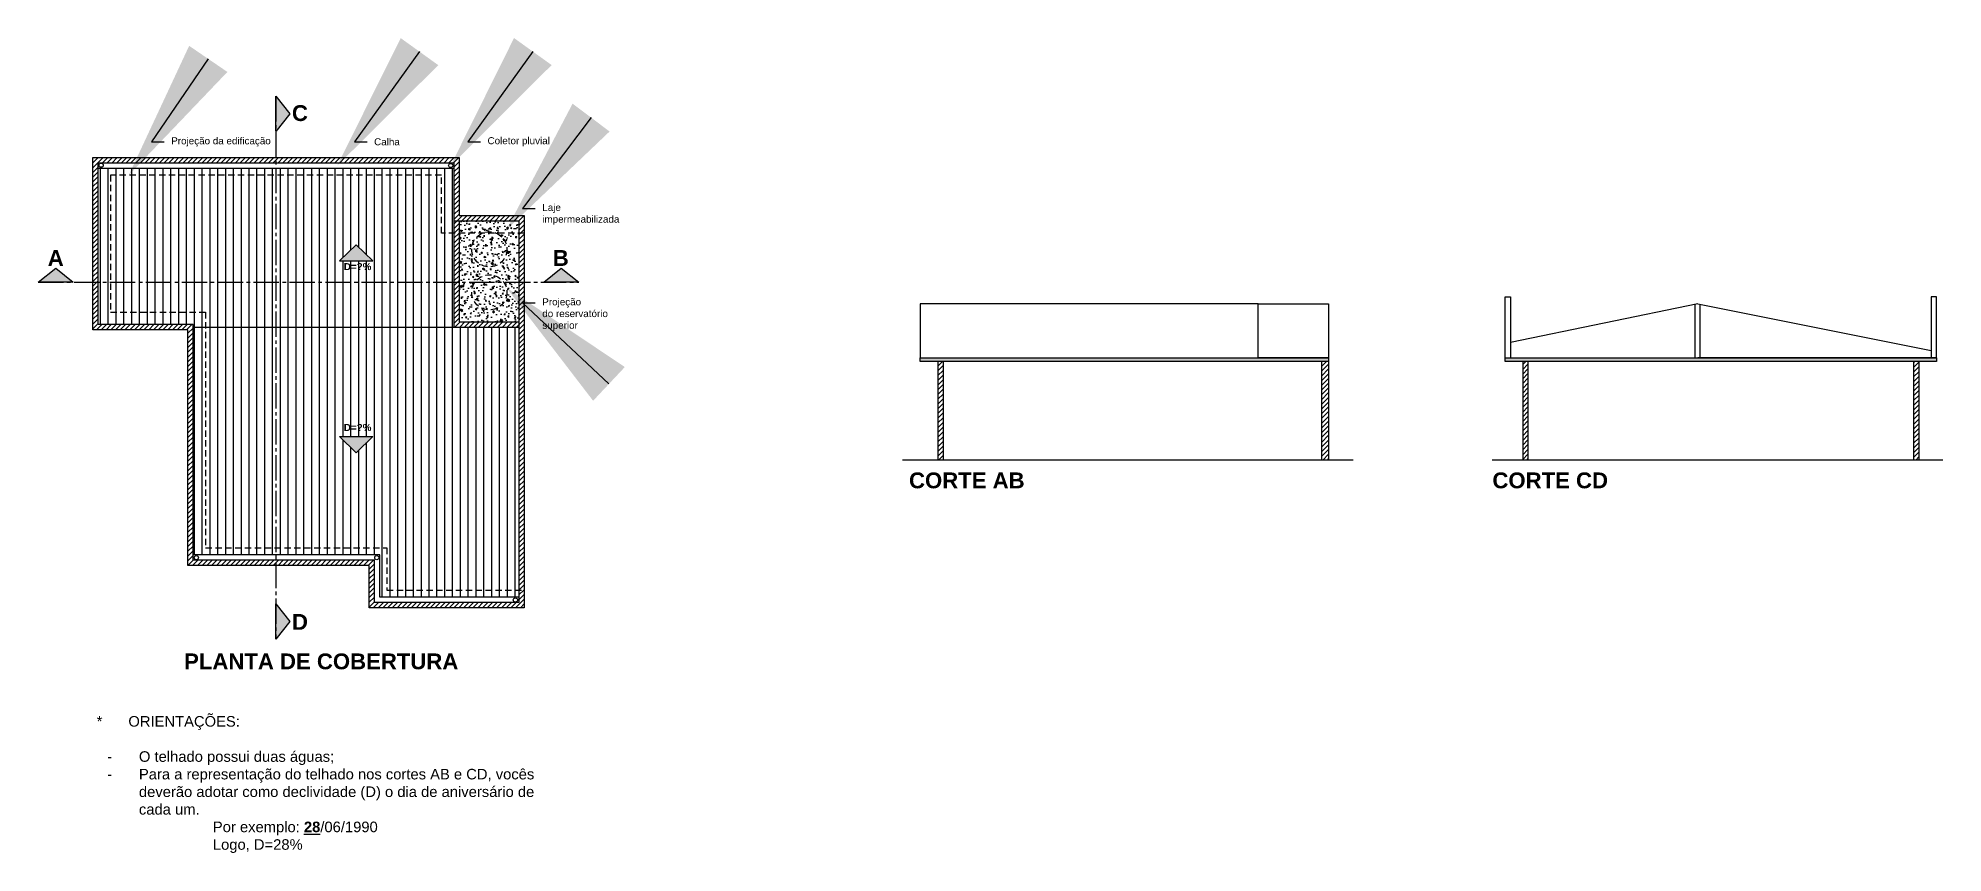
# Model space of a CAD drawing. Extents: x 27.3 to 81.4, y -9.4 to 13.7.
import ezdxf
from ezdxf import colors
from ezdxf.entities.mleader import LeaderData, LeaderLine
from ezdxf.math import Vec2, Vec3

# ---------------------------------------------------------------- set-up
doc = ezdxf.new("R2010")
doc.units = 0
doc.linetypes.add('ACAD_ISO02W100', pattern=[15, 12, -3])
doc.linetypes.add('ACAD_ISO04W100', pattern=[30, 24, -3, 0, -3])
for name, color, linetype in [('1 - Linha Fina', 50, 'CONTINUOUS'), ('2 - Linha média', 6, 'CONTINUOUS'), ('3 - Linha grossa', 7, 'CONTINUOUS'), ('Corte', 4, 'CONTINUOUS'), ('Cotas', 1, 'CONTINUOUS'), ('Hachura pisos', 251, 'CONTINUOUS')]:
    doc.layers.add(name, color=color, linetype=linetype)
doc.styles.add('PADRÃO', font='arial.ttf', dxfattribs={"height": 0.2})

msp = doc.modelspace()

# ---------------------------------------------------------------- hatches: boundary and pattern name
at = {"layer": 'Corte', "ltscale": 0.015}
h = msp.add_hatch(color=256, dxfattribs=at)
h.dxf.hatch_style = 1
h.paths.add_polyline_path([(34.492, 11.571), (34.092, 12.071), (34.092, 11.071)])
h = msp.add_hatch(color=256, dxfattribs=at)
h.dxf.hatch_style = 1
h.paths.add_polyline_path([(27.844, 7.184), (27.344, 6.784), (28.344, 6.784)])
h = msp.add_hatch(color=256, dxfattribs=at)
h.dxf.hatch_style = 1
h.paths.add_polyline_path([(42.202, 7.184), (41.702, 6.784), (42.702, 6.784)])
h = msp.add_hatch(color=256, dxfattribs=at)
h.dxf.hatch_style = 1
h.paths.add_polyline_path([(34.492, -2.86), (34.092, -2.36), (34.092, -3.36)])
at = {"layer": 'Cotas', "ltscale": 0.015}
h = msp.add_hatch(color=256, dxfattribs=at)
h.dxf.hatch_style = 1
h.paths.add_polyline_path([(36.847, 7.389), (35.901, 7.389), (36.374, 7.849)])
h = msp.add_hatch(color=256, dxfattribs=at)
h.dxf.hatch_style = 1
h.paths.add_polyline_path([(36.847, 2.394), (35.901, 2.394), (36.374, 1.935)])
at = {"layer": 'Hachura pisos', "ltscale": 0.015}
h = msp.add_hatch(dxfattribs=at)
h.set_pattern_fill('LINE', color=256, scale=0.03, angle=45)
h.paths.add_polyline_path([(36.899, -1.12), (34.092, -1.12), (34.092, -1.27), (36.749, -1.27), (36.749, -2.47), (41.149, -2.47), (41.149, -1.97), (40.999, -1.97), (40.999, -2.32), (36.899, -2.32)])
h.paths.add_polyline_path([(34.092, -1.12), (31.749, -1.12), (31.749, 5.58), (29.049, 5.58), (29.049, 10.18), (34.092, 10.18), (34.092, 10.33), (28.899, 10.33), (28.899, 5.43), (31.599, 5.43), (31.599, -1.27), (34.092, -1.27)])
h.paths.add_polyline_path([(39.299, 10.33), (34.092, 10.33), (34.092, 10.18), (39.149, 10.18), (39.149, 8.53), (40.999, 8.53), (40.999, 8.18), (41.149, 8.18), (41.149, 8.68), (39.299, 8.68)])
h.paths.add_polyline_path([(39.299, 8.53), (39.149, 8.53), (39.149, 8.18), (39.299, 8.18)])
h.paths.add_polyline_path([(39.299, 8.18), (39.149, 8.18), (39.149, 6.784), (39.299, 6.784)])
h.paths.add_polyline_path([(39.299, 6.784), (39.149, 6.784), (39.149, 5.505), (40.999, 5.505), (40.999, 5.655), (39.299, 5.655)])
h.paths.add_polyline_path([(41.149, 6.784), (40.999, 6.784), (40.999, -1.97), (41.149, -1.97)])
h.paths.add_polyline_path([(41.149, 8.18), (40.999, 8.18), (40.999, 6.784), (41.149, 6.784)])
h = msp.add_hatch(dxfattribs=at)
h.set_pattern_fill('LINE', color=256, scale=0.07, angle=90)
h.paths.add_polyline_path([(40.999, 5.505), (39.149, 5.505), (34.092, 5.505), (34.092, -0.77), (37.249, -0.77), (37.249, -1.97), (40.999, -1.97)])
h.paths.add_polyline_path([(36.847, 2.394), (36.374, 1.935), (35.901, 2.394)], flags=16)
h.paths.add_polyline_path([(34.092, 5.505), (32.099, 5.505), (32.099, -0.77), (34.092, -0.77)], flags=17)
h.paths.add_polyline_path([(32.099, 5.505), (31.749, 5.505), (31.749, -0.97), (34.092, -0.97), (34.092, -0.77), (32.099, -0.77)])
h.paths.add_polyline_path([(37.249, -0.77), (34.092, -0.77), (34.092, -0.97), (37.049, -0.97), (37.049, -2.17), (40.999, -2.17), (40.999, -1.97), (37.249, -1.97)])
h.paths.add_polyline_path([(39.149, 6.784), (34.092, 6.784), (34.092, 5.505), (39.149, 5.505)])
h.paths.add_polyline_path([(39.149, 8.18), (38.799, 8.18), (38.799, 9.83), (34.092, 9.83), (34.092, 6.784), (39.149, 6.784)])
h.paths.add_polyline_path([(36.847, 7.389), (35.901, 7.389), (36.374, 7.849)], flags=16)
h.paths.add_polyline_path([(39.149, 10.03), (34.092, 10.03), (34.092, 9.83), (38.799, 9.83), (38.799, 8.18), (39.149, 8.18), (39.149, 8.53)])
h.paths.add_polyline_path([(34.092, 9.83), (29.399, 9.83), (29.399, 6.784), (34.092, 6.784)])
h.paths.add_polyline_path([(34.092, 6.784), (29.399, 6.784), (29.399, 5.93), (32.099, 5.93), (32.099, 5.505), (34.092, 5.505)])
h.paths.add_polyline_path([(29.399, 6.784), (29.049, 6.784), (29.049, 5.58), (31.749, 5.58), (31.749, 5.505), (32.099, 5.505), (32.099, 5.93), (29.399, 5.93)])
h.paths.add_polyline_path([(29.399, 9.83), (34.092, 9.83), (34.092, 10.03), (29.049, 10.03), (29.049, 6.784), (29.399, 6.784)])
h.paths.add_polyline_path([(35.955, 2.442), (36.839, 2.442), (36.839, 2.855), (35.955, 2.855)], flags=24)
h.paths.add_polyline_path([(35.955, 7.016), (36.839, 7.016), (36.839, 7.428), (35.955, 7.428)], flags=24)
h = msp.add_hatch(dxfattribs=at)
h.set_pattern_fill('AR-CONC', color=256, scale=0.002, angle=45)
h.paths.add_polyline_path([(40.999, 8.53), (39.299, 8.53), (39.299, 5.655), (40.999, 5.655)])
h = msp.add_hatch(dxfattribs=at)
h.set_pattern_fill('AR-CONC', color=256, scale=0.001)
h.paths.add_polyline_path([(63.992, 4.63), (52.392, 4.63), (52.392, 4.53), (63.992, 4.53)])
h = msp.add_hatch(dxfattribs=at)
h.set_pattern_fill('LINE', color=256, scale=0.03, angle=45)
h.paths.add_polyline_path([(53.042, 4.53), (52.892, 4.53), (52.892, 1.73), (53.042, 1.73)])
h.paths.add_polyline_path([(63.992, 4.53), (63.792, 4.53), (63.792, 1.73), (63.992, 1.73)])
h = msp.add_hatch(dxfattribs=at)
h.set_pattern_fill('AR-CONC', color=256, scale=0.001)
h.paths.add_polyline_path([(81.253, 4.63), (69.003, 4.63), (69.003, 4.53), (81.253, 4.53)])
h = msp.add_hatch(dxfattribs=at)
h.set_pattern_fill('LINE', color=256, scale=0.03, angle=45)
h.paths.add_polyline_path([(69.653, 4.53), (69.503, 4.53), (69.503, 1.73), (69.653, 1.73)])
h.paths.add_polyline_path([(80.753, 4.53), (80.603, 4.53), (80.603, 1.73), (80.753, 1.73)])

# ---------------------------------------------------------------- linework, layer by layer
at = {"layer": '1 - Linha Fina', "ltscale": 0.015}
for p, q in [((29.049, 10.03), (39.149, 10.03)), ((61.992, 6.166), (63.992, 6.166)), ((63.992, 6.166), (63.992, 4.63)), ((69.003, 4.63), (69.003, 6.366)), ((69.003, 6.366), (69.153, 6.366)), ((69.153, 6.366), (69.153, 4.63)), ((81.253, 6.366), (81.103, 6.366)), ((81.103, 6.366), (81.103, 4.63)), ((81.253, 4.63), (81.253, 6.366)), ((63.992, 4.63), (61.992, 4.63)), ((37.049, -0.97), (31.749, -0.97)), ((37.049, -2.17), (37.049, -0.97)), ((40.999, -2.17), (37.049, -2.17))]:
    msp.add_line(p, q, dxfattribs=at)
for centre in [(29.134, 10.11), (39.063, 10.102), (31.838, -1.046), (36.962, -1.046), (40.898, -2.248)]:
    msp.add_circle(centre, 0.06, dxfattribs=at)
at = {"layer": '2 - Linha média', "ltscale": 0.015}
for p, q in [((61.992, 6.166), (52.392, 6.166)), ((52.392, 6.166), (52.392, 4.63)), ((61.992, 4.63), (61.992, 6.166)), ((74.473, 6.166), (69.153, 5.072)), ((74.398, 4.63), (74.398, 6.15)), ((74.473, 6.166), (81.103, 4.84)), ((74.548, 4.63), (74.548, 6.151)), ((69.003, 4.63), (69.003, 5.072)), ((69.003, 4.63), (74.473, 4.63)), ((81.253, 4.63), (74.473, 4.63)), ((81.253, 4.63), (74.473, 4.63)), ((81.253, 4.63), (81.253, 4.81))]:
    msp.add_line(p, q, dxfattribs=at)
at = {"layer": '3 - Linha grossa', "ltscale": 0.015}
for points in [[(41.149, -2.47), (36.749, -2.47), (36.749, -1.27), (31.599, -1.27), (31.599, 5.43), (28.899, 5.43), (28.899, 10.33), (39.299, 10.33), (39.299, 8.68), (41.149, 8.68)], [(40.999, -2.32), (36.899, -2.32), (36.899, -1.12), (31.749, -1.12), (31.749, 5.58), (29.049, 5.58), (29.049, 10.18), (39.149, 10.18), (39.149, 8.53), (40.999, 8.53)], [(63.992, 4.53), (52.392, 4.53), (52.392, 4.63), (63.992, 4.63)], [(81.253, 4.53), (69.003, 4.53), (69.003, 4.63), (81.253, 4.63)]]:
    msp.add_lwpolyline(points, close=True, dxfattribs=at)
for points in [[(39.149, 8.53), (39.149, 5.505), (40.999, 5.505)], [(39.299, 8.53), (39.299, 5.655), (40.999, 5.655)], [(52.892, 4.53), (52.892, 4.53), (52.892, 1.73)], [(53.042, 4.53), (53.042, 4.53), (53.042, 1.73)], [(63.792, 4.53), (63.792, 4.53), (63.792, 1.73)], [(63.992, 4.53), (63.992, 4.53), (63.992, 1.73)], [(69.503, 4.53), (69.503, 4.53), (69.503, 1.73)], [(69.653, 4.53), (69.653, 4.53), (69.653, 1.73)], [(80.603, 4.53), (80.603, 4.53), (80.603, 1.73)], [(80.753, 4.53), (80.753, 4.53), (80.753, 1.73)], [(64.694, 1.73), (64.694, 1.73), (51.893, 1.73)], [(81.437, 1.73), (81.437, 1.73), (68.636, 1.73)]]:
    msp.add_lwpolyline(points, dxfattribs=at)
at = {"layer": 'Corte', "linetype": 'ACAD_ISO04W100', "ltscale": 0.03}
for points in [[(34.092, 12.071), (34.092, -3.36)], [(27.344, 6.784), (42.702, 6.784)]]:
    msp.add_lwpolyline(points, dxfattribs=at)
at = {"layer": 'Corte', "ltscale": 0.015}
for points in [[(34.492, 11.571), (34.092, 11.071), (34.092, 12.071)], [(27.844, 7.184), (28.344, 6.784), (27.344, 6.784)], [(42.202, 7.184), (42.702, 6.784), (41.702, 6.784)], [(34.492, -2.86), (34.092, -3.36), (34.092, -2.36)]]:
    msp.add_lwpolyline(points, close=True, dxfattribs=at)
at = {"layer": 'Cotas', "linetype": 'ACAD_ISO02W100', "ltscale": 0.015}
msp.add_lwpolyline([(41.149, 8.18), (38.799, 8.18), (38.799, 9.83), (29.399, 9.83), (29.399, 5.93), (32.099, 5.93), (32.099, -0.77), (37.249, -0.77), (37.249, -1.97), (41.149, -1.97)], dxfattribs=at)
at = {"layer": 'Cotas', "ltscale": 0.015}
for points in [[(36.847, 7.389), (36.374, 7.849), (35.901, 7.389)], [(36.847, 2.394), (36.374, 1.935), (35.901, 2.394)]]:
    msp.add_lwpolyline(points, close=True, dxfattribs=at)
msp.add_lwpolyline([(31.749, 5.505), (39.149, 5.505)], dxfattribs=at)
at = {"layer": 'Cotas', "linetype": 'ACAD_ISO02W100', "ltscale": 0.015}
for centre in [(40.159, 7.721), (40.159, 6.496)]:
    msp.add_circle(centre, 0.5, dxfattribs=at)

# ---------------------------------------------------------------- texts
at = {"layer": 'Cotas', "ltscale": 0.015, "attachment_point": 1, "style": 'PADRÃO'}
for s, width, insert, char_height in [('{\\fArial|b1|i0|c0|p34;C}', 1.84661, (34.553, 11.817), 0.45), ('{\\fArial|b1|i0|c0|p34;A}', 1.84661, (27.617, 7.698), 0.45), ('{\\fArial|b1|i0|c0|p34; B}', 1.84661, (41.785, 7.698), 0.45), ('{\\fArial|b1|i0|c0|p34;D=?%}', 1.84661, (36.026, 7.328), 0.2), ('{\\fArial|b1|i0|c0|p34;D=?%}', 1.84661, (36.026, 2.755), 0.2), ('{\\fArial|b1|i0|c0|p34; CORTE AB}', 4.25803, (51.902, 1.376), 0.45), ('{\\fArial|b1|i0|c0|p34;CORTE CD}', 3.28532, (68.644, 1.376), 0.45), ('{\\fArial|b1|i0|c0|p34;D}', 1.84661, (34.553, -2.647), 0.45), ('{\\fArial|b1|i0|c0|p34;PLANTA DE COBERTURA}', 8.56145, (31.49, -3.769), 0.45), ('\\pi-0.9,l1.2,t1.2;*^IORIENTAÇÕES:\\P\\P\\pl1.5,t1.5;-^IO telhado possui duas águas;\\P-^IPara a representação do telhado nos cortes AB e CD, vocês deverão adotar como declividade (D) o dia de aniversário de cada um.\\P\\pi0,t2.4,3.6;^I^IPor exemplo: {\\fArial|b1|i0|c0|p34;\\L28}/06/1990\\P\\pi5.5511e-017,l0.3,t1.2,2.4,3.6;^I^I^ILogo, D=28%', 13.47094, (28.707, -5.549), 0.3)]:
    msp.add_mtext_dynamic_manual_height_columns(s, width=width, gutter_width=1, heights=[0], dxfattribs=dict(at, insert=insert, char_height=char_height))

# ---------------------------------------------------------------- leaders
at = {"layer": '1 - Linha Fina', "ltscale": 0.015}
ml = msp.add_multileader_mtext('Standard', dxfattribs=at)
ml.set_content('Calha', color=256, style='PADRÃO')
ml.set_leader_properties()
ml.build(insert=Vec2(0, 0))
ml.multileader.update_dxf_attribs({"text_right_attachment_type": 6, "dogleg_length": 0.36})
ctx = ml.context
ctx.base_point, ctx.char_height, ctx.landing_gap_size, ctx.plane_origin = Vec3(36.686, 10.774), 0.2, 0.2, Vec3(35.836, 10.094)
ctx.right_attachment = 6
notes = []
notes.append((ctx, [(0, (1, 1, 0), (36.326, 10.774), (1, 0), 0.36, [(0, [(35.836, 10.094)], 0, [])])]))
ctx.mtext.insert, ctx.mtext.flow_direction = Vec3(36.886, 10.876), 5
ml = msp.add_multileader_mtext('Standard', dxfattribs=at)
ml.set_content('Coletor pluvial', color=256, style='PADRÃO')
ml.set_leader_properties()
ml.build(insert=Vec2(0, 0))
ml.multileader.update_dxf_attribs({"text_right_attachment_type": 6, "dogleg_length": 0.36})
ctx = ml.context
ctx.base_point, ctx.char_height, ctx.landing_gap_size, ctx.plane_origin = Vec3(39.907, 10.774), 0.2, 0.2, Vec3(39.058, 10.094)
ctx.right_attachment = 6
notes.append((ctx, [(0, (1, 1, 0), (39.547, 10.774), (1, 0), 0.36, [(0, [(39.058, 10.094)], 0, [])])]))
ctx.mtext.insert, ctx.mtext.flow_direction = Vec3(40.107, 10.907), 5
ml = msp.add_multileader_mtext('Standard', dxfattribs=at)
ml.set_content('Projeção da edificação', color=256, style='PADRÃO')
ml.set_leader_properties()
ml.build(insert=Vec2(0, 0))
ml.multileader.update_dxf_attribs({"text_right_attachment_type": 6, "dogleg_length": 0.36})
ctx = ml.context
ctx.base_point, ctx.char_height, ctx.landing_gap_size, ctx.plane_origin = Vec3(30.925, 10.774), 0.2, 0.2, Vec3(30.075, 10.094)
ctx.right_attachment = 6
notes.append((ctx, [(0, (1, 1, 0), (30.565, 10.774), (1, 0), 0.36, [(0, [(29.92, 9.83)], 0, [])])]))
ctx.mtext.insert, ctx.mtext.flow_direction = Vec3(31.125, 10.904), 5
ml = msp.add_multileader_mtext('Standard', dxfattribs=at)
ml.set_content('Laje ^Jimpermeabilizada', color=256, style='PADRÃO')
ml.set_leader_properties()
ml.build(insert=Vec2(0, 0))
ml.multileader.update_dxf_attribs({"text_right_attachment_type": 6, "dogleg_length": 0.36})
ctx = ml.context
ctx.base_point, ctx.char_height, ctx.landing_gap_size, ctx.plane_origin = Vec3(41.462, 8.883), 0.2, 0.2, Vec3(40.612, 8.202)
ctx.right_attachment = 6
notes.append((ctx, [(0, (1, 1, 0), (41.102, 8.883), (1, 0), 0.36, [(0, [(40.64, 8.27)], 0, [])])]))
ctx.mtext.insert, ctx.mtext.flow_direction = Vec3(41.662, 9.01), 5
ml = msp.add_multileader_mtext('Standard', dxfattribs=at)
ml.set_content('{\\fArial|b0|i0|c0|p34;Projeção ^Jdo reservatório\\Psuperior}', color=256, style='PADRÃO')
ml.set_leader_properties()
ml.build(insert=Vec2(0, 0))
ml.multileader.update_dxf_attribs({"text_right_attachment_type": 6, "dogleg_length": 0.36})
ctx = ml.context
ctx.base_point, ctx.char_height, ctx.landing_gap_size, ctx.plane_origin = Vec3(41.462, 6.198), 0.2, 0.2, Vec3(40.612, 5.518)
ctx.right_attachment = 6
notes.append((ctx, [(0, (1, 1, 0), (41.102, 6.198), (1, 0), 0.36, [(0, [(40.64, 6.632)], 0, [])])]))
ctx.mtext.insert, ctx.mtext.flow_direction = Vec3(41.662, 6.326), 5
for ctx, leaders in notes:
    for number, flags, end, landing, length, lines in leaders:
        leader = LeaderData()
        leader.index, (leader.has_last_leader_line, leader.has_dogleg_vector, leader.attachment_direction) = number, flags
        leader.last_leader_point, leader.dogleg_vector, leader.dogleg_length = Vec3(end), Vec3(landing), length
        for number, points, colour, breaks in lines:
            line = LeaderLine()
            line.index, line.vertices, line.color, line.breaks = number, Vec3.list(points), colors.encode_raw_color(colour), breaks
            leader.lines.append(line)
        ctx.leaders.append(leader)

doc.saveas('drawing.dxf')
